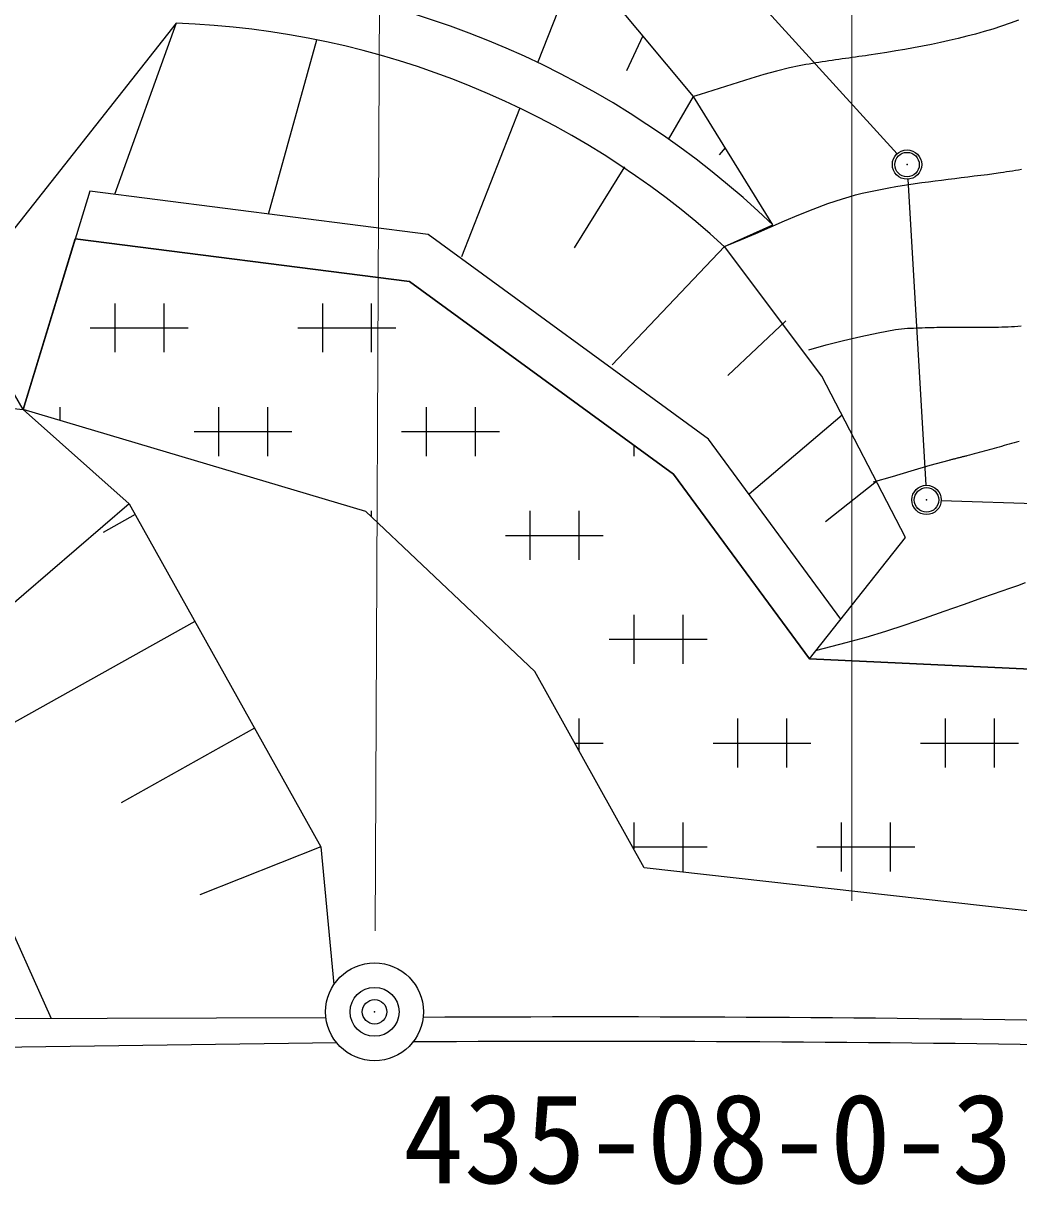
# Model space of a CAD drawing. Units: millimetres, scale not verified. Extents: x 40004 to 680061, y 20002 to 380034.
# Drawn here: x 307370 to 327719, y 304958 to 328695 of the extents above; entities that cross this region are included whole.
import ezdxf
from ezdxf.enums import TextEntityAlignment as Align

# ---------------------------------------------------------------- set-up
doc = ezdxf.new("R2010")
doc.units = ezdxf.units.MM
doc.header["$LTSCALE"] = 1000.09
doc.header["$PDMODE"] = 32
doc.header["$PDSIZE"] = 500
for name, color, linetype, lineweight in [('M-BGD', 7, 'Continuous', 25), ('M-BMK-ROW', 30, 'Continuous', 25), ('M-BMK-SRVR', 3, 'Continuous', 25), ('M-STR-HTXT', 7, 'Continuous', 13)]:
    doc.layers.add(name, color=color, linetype=linetype, lineweight=lineweight)
doc.styles.add('ＭＳ ゴシック', font='')
doc.styles.get('ＭＳ ゴシック').set_extended_font_data('MS Gothic')

msp = doc.modelspace()

# ---------------------------------------------------------------- linework, layer by layer
at = {"layer": 'M-BGD'}
for p, q in [((317891, 327892), (318680, 329901)), ((321067, 327195), (319151, 329501)), ((310495, 328695), (306156, 323195)), ((310495, 328695), (309234, 325198)), ((327191, 328576), (327014, 328523)), ((327367, 328632), (327191, 328576)), ((327541, 328693), (327367, 328632)), ((327711, 328756), (327541, 328693)), ((312382, 324794), (313371, 328358)), ((320036, 328436), (319699, 327724)), ((326117, 328300), (325935, 328261)), ((326297, 328341), (326117, 328300)), ((326477, 328383), (326297, 328341)), ((326656, 328428), (326477, 328383)), ((326835, 328474), (326656, 328428)), ((327014, 328523), (326835, 328474)), ((324837, 328071), (324653, 328042)), ((325020, 328100), (324837, 328071)), ((325204, 328129), (325020, 328100)), ((325387, 328159), (325204, 328129)), ((325570, 328191), (325387, 328159)), ((325753, 328225), (325570, 328191)), ((325935, 328261), (325753, 328225)), ((323232, 327826), (323165, 327813)), ((323299, 327838), (323232, 327826)), ((323366, 327850), (323299, 327838)), ((323433, 327861), (323366, 327850)), ((323501, 327872), (323433, 327861)), ((323568, 327883), (323501, 327872)), ((323635, 327895), (323568, 327883)), ((323703, 327905), (323635, 327895)), ((323770, 327916), (323703, 327905)), ((323838, 327926), (323770, 327916)), ((323906, 327936), (323838, 327926)), ((323973, 327945), (323906, 327936)), ((324041, 327955), (323973, 327945)), ((324108, 327965), (324041, 327955)), ((324177, 327975), (324108, 327965)), ((324245, 327984), (324177, 327975)), ((324313, 327994), (324245, 327984)), ((324381, 328003), (324313, 327994)), ((324449, 328012), (324381, 328003)), ((324517, 328022), (324449, 328012)), ((324585, 328032), (324517, 328022)), ((324653, 328042), (324585, 328032)), ((322506, 327644), (322245, 327567)), ((322768, 327716), (322506, 327644)), ((323032, 327783), (322768, 327716)), ((323098, 327799), (323032, 327783)), ((323165, 327813), (323098, 327799)), ((321725, 327405), (321466, 327322)), ((321985, 327487), (321725, 327405)), ((322245, 327567), (321985, 327487)), ((320556, 326322), (321067, 327195)), ((321206, 327239), (321067, 327195)), ((322695, 324573), (321067, 327195)), ((321466, 327322), (321206, 327239)), ((316333, 323927), (317521, 326951)), ((321717, 326148), (321596, 326009)), ((319659, 325758), (318632, 324108)), ((327528, 325671), (327590, 325681)), ((327590, 325681), (327651, 325691)), ((327651, 325691), (327712, 325702)), ((327712, 325702), (327773, 325712)), ((325738, 325438), (325873, 325455)), ((325873, 325455), (326007, 325472)), ((326007, 325472), (326141, 325489)), ((326141, 325489), (326276, 325507)), ((326276, 325507), (326409, 325524)), ((326409, 325524), (326543, 325541)), ((326543, 325541), (326677, 325557)), ((326677, 325557), (326810, 325574)), ((326810, 325574), (326944, 325590)), ((326944, 325590), (327078, 325607)), ((327078, 325607), (327211, 325625)), ((327211, 325625), (327345, 325643)), ((327345, 325643), (327406, 325653)), ((327406, 325653), (327467, 325662)), ((327467, 325662), (327528, 325671)), ((308728, 325263), (307371, 320804)), ((315646, 324376), (308728, 325263)), ((324385, 325185), (324520, 325219)), ((324520, 325219), (324656, 325249)), ((324656, 325249), (324792, 325278)), ((324792, 325278), (324929, 325305)), ((324929, 325305), (325066, 325331)), ((325066, 325331), (325203, 325356)), ((325203, 325356), (325336, 325380)), ((325336, 325380), (325470, 325401)), ((325470, 325401), (325604, 325420)), ((325604, 325420), (325738, 325438)), ((323516, 324897), (323815, 325008)), ((323815, 325008), (324117, 325109)), ((324117, 325109), (324250, 325149)), ((324250, 325149), (324385, 325185)), ((322927, 324655), (323221, 324778)), ((323221, 324778), (323516, 324897)), ((321705, 324129), (322695, 324573)), ((322342, 324401), (322634, 324528)), ((322634, 324528), (322927, 324655)), ((307371, 320804), (308433, 324292)), ((308433, 324292), (315264, 323417)), ((315264, 323417), (308433, 324292)), ((321378, 320195), (315646, 324376)), ((321753, 324155), (322048, 324276)), ((322048, 324276), (322342, 324401)), ((321705, 324129), (319410, 321712)), ((323691, 321485), (321705, 324129)), ((320664, 319478), (315264, 323417)), ((315264, 323417), (320664, 319478)), ((309241, 322970), (309241, 321970)), ((310241, 322970), (310241, 321970)), ((313484, 322970), (313484, 321970)), ((314484, 322970), (314484, 321970)), ((322957, 322614), (321775, 321494)), ((308741, 322470), (310741, 322470)), ((312984, 322470), (314984, 322470)), ((324488, 322296), (324844, 322371)), ((324844, 322371), (325202, 322435)), ((325202, 322435), (325262, 322444)), ((325262, 322444), (325322, 322451)), ((325322, 322451), (325383, 322456)), ((325383, 322456), (325443, 322460)), ((325443, 322460), (325504, 322463)), ((325504, 322463), (325565, 322465)), ((325565, 322465), (325625, 322468)), ((325625, 322468), (325686, 322470)), ((325686, 322470), (325746, 322473)), ((325746, 322473), (325806, 322475)), ((325806, 322475), (325866, 322477)), ((325866, 322477), (325927, 322478)), ((325927, 322478), (325987, 322480)), ((325987, 322480), (326047, 322481)), ((326047, 322481), (326107, 322481)), ((326107, 322481), (326167, 322482)), ((326167, 322482), (326228, 322483)), ((326228, 322483), (326288, 322483)), ((326288, 322483), (326348, 322483)), ((326348, 322483), (326408, 322483)), ((326408, 322483), (326468, 322482)), ((326468, 322482), (326528, 322482)), ((326528, 322482), (326588, 322482)), ((326588, 322482), (326648, 322482)), ((326648, 322482), (326714, 322482)), ((326714, 322482), (326779, 322481)), ((326779, 322481), (326845, 322481)), ((326845, 322481), (326911, 322481)), ((326911, 322481), (326976, 322481)), ((326976, 322481), (327042, 322481)), ((327042, 322481), (327107, 322482)), ((327107, 322482), (327173, 322483)), ((327173, 322483), (327239, 322484)), ((327239, 322484), (327305, 322486)), ((327305, 322486), (327371, 322488)), ((327371, 322488), (327436, 322490)), ((327436, 322490), (327502, 322493)), ((327502, 322493), (327568, 322496)), ((327568, 322496), (327634, 322500)), ((327634, 322500), (327699, 322505)), ((327699, 322505), (327766, 322511)), ((292615, 322245), (307371, 320804)), ((292615, 322245), (307371, 320804)), ((323431, 322023), (323782, 322120)), ((323782, 322120), (324134, 322211)), ((324134, 322211), (324488, 322296)), ((325403, 318186), (323691, 321485)), ((309535, 318873), (307371, 320804)), ((307371, 320804), (309535, 318873)), ((314370, 318715), (307371, 320804)), ((314370, 318715), (307371, 320804)), ((308120, 320849), (308120, 320581)), ((311362, 320849), (311362, 319849)), ((312363, 320849), (312363, 319849)), ((315606, 320849), (315606, 319849)), ((316606, 320849), (316606, 319849)), ((324109, 320685), (322208, 319068)), ((310862, 320349), (312863, 320349)), ((315105, 320349), (317106, 320349)), ((319849, 320073), (319849, 319849)), ((324085, 316518), (321378, 320195)), ((327166, 319991), (327115, 319977)), ((327216, 320006), (327166, 319991)), ((327267, 320020), (327216, 320006)), ((327318, 320034), (327267, 320020)), ((327368, 320048), (327318, 320034)), ((327419, 320063), (327368, 320048)), ((327470, 320077), (327419, 320063)), ((327521, 320091), (327470, 320077)), ((327572, 320105), (327521, 320091)), ((327623, 320119), (327572, 320105)), ((327674, 320133), (327623, 320119)), ((327725, 320147), (327674, 320133)), ((326287, 319761), (325900, 319654)), ((326302, 319765), (326287, 319761)), ((326318, 319769), (326302, 319765)), ((326333, 319773), (326318, 319769)), ((326349, 319777), (326333, 319773)), ((326364, 319781), (326349, 319777)), ((326380, 319784), (326364, 319781)), ((326395, 319788), (326380, 319784)), ((326411, 319792), (326395, 319788)), ((326426, 319796), (326411, 319792)), ((326442, 319800), (326426, 319796)), ((326457, 319804), (326442, 319800)), ((326473, 319807), (326457, 319804)), ((326488, 319811), (326473, 319807)), ((326504, 319815), (326488, 319811)), ((326519, 319819), (326504, 319815)), ((326534, 319823), (326519, 319819)), ((326550, 319827), (326534, 319823)), ((326565, 319831), (326550, 319827)), ((326581, 319834), (326565, 319831)), ((326596, 319838), (326581, 319834)), ((326612, 319842), (326596, 319838)), ((326627, 319846), (326612, 319842)), ((326642, 319850), (326627, 319846)), ((326658, 319854), (326642, 319850)), ((326709, 319867), (326658, 319854)), ((326760, 319881), (326709, 319867)), ((326810, 319894), (326760, 319881)), ((326861, 319908), (326810, 319894)), ((326912, 319922), (326861, 319908)), ((326963, 319935), (326912, 319922)), ((327013, 319949), (326963, 319935)), ((327064, 319963), (327013, 319949)), ((327115, 319977), (327064, 319963)), ((325514, 319542), (325128, 319428)), ((325900, 319654), (325514, 319542)), ((323442, 315705), (320664, 319478)), ((320664, 319478), (323442, 315705)), ((324808, 319332), (323767, 318507)), ((325128, 319428), (324743, 319313)), ((309535, 318873), (304325, 314398)), ((309535, 318873), (313456, 311862)), ((309657, 318654), (309006, 318290)), ((317825, 315447), (314370, 318715)), ((317825, 315447), (314370, 318715)), ((314484, 318727), (314484, 318607)), ((317727, 318727), (317727, 317727)), ((318727, 318727), (318727, 317727)), ((317227, 318227), (319227, 318227)), ((323442, 315705), (325403, 318186)), ((327532, 317142), (327372, 317087)), ((327692, 317199), (327532, 317142)), ((327851, 317257), (327692, 317199)), ((326975, 316950), (326579, 316811)), ((327372, 317087), (326975, 316950)), ((326184, 316671), (325788, 316532)), ((326579, 316811), (326184, 316671)), ((310878, 316472), (305510, 313469)), ((319849, 316606), (319849, 315606)), ((320849, 316606), (320849, 315606)), ((325788, 316532), (325391, 316396)), ((324992, 316266), (324591, 316143)), ((325391, 316396), (324992, 316266)), ((319348, 316106), (321349, 316106)), ((324187, 316030), (323585, 315874)), ((324591, 316143), (324187, 316030)), ((337869, 315033), (323442, 315705)), ((323442, 315705), (337869, 315033)), ((320065, 311433), (317825, 315447)), ((320065, 311433), (317825, 315447)), ((312098, 314290), (309372, 312766)), ((318727, 314484), (318727, 313830)), ((321970, 314484), (321970, 313484)), ((322970, 314484), (322970, 313484)), ((326213, 314484), (326213, 313484)), ((327213, 314484), (327213, 313484)), ((318641, 313984), (319227, 313984)), ((321470, 313984), (323470, 313984)), ((325713, 313984), (327713, 313984)), ((305742, 313263), (307939, 308354)), ((319849, 312363), (319849, 311821)), ((320849, 312363), (320849, 311362)), ((324092, 312363), (324092, 311362)), ((325092, 312363), (325092, 311362)), ((313456, 311862), (310979, 310884)), ((313456, 311862), (313719, 309047)), ((319825, 311863), (321349, 311863)), ((323591, 311863), (325592, 311863)), ((341702, 309008), (320065, 311433)), ((313559, 308367), (306128, 308350)), ((313779, 307857), (306141, 307750))]:
    msp.add_line(p, q, dxfattribs=at)
for centre, radius, start, end in [((309902, 311194), 18510, 46.283, 86.9783), ((309902, 311194), 17510, 47.6195, 88.0588), ((294940, 313781), 14278, 29.4649, 74.4484), ((318976, -296582), 604969, 87.65603, 90.32501), ((318976, -296582), 604469, 87.65631, 90.34479)]:
    msp.add_arc(centre, radius, start, end, dxfattribs=at)
at = {"layer": 'M-BMK-ROW'}
for p, q in [((321858, 329734), (325233, 326028)), ((325453, 325506), (325816, 319253)), ((326133, 318944), (335827, 318615))]:
    msp.add_line(p, q, dxfattribs=at)
for centre in [(325435, 325806), (325833, 318954)]:
    msp.add_circle(centre, 300, dxfattribs=at)
for p in [(325435, 325806), (325833, 318954)]:
    msp.add_point(p, dxfattribs=at)
at = {"layer": 'M-BMK-SRVR'}
for radius in [1000, 500]:
    msp.add_circle((314551, 308492), radius, dxfattribs=at)
msp.add_point((314551, 308492), dxfattribs=at)
at = {"layer": 'M-STR-HTXT'}
for p, q in [((324307, 310758), (324307, 347468)), ((314565, 310144), (314718, 343797))]:
    msp.add_line(p, q, dxfattribs=at)

# ---------------------------------------------------------------- texts
at = {"layer": 'M-BMK-SRVR', "style": 'ＭＳ ゴシック'}
msp.add_text('435-08-0-3', height=1833, dxfattribs=at).set_placement((321364, 305904), align=Align.MIDDLE_CENTER)

doc.saveas('drawing.dxf')
